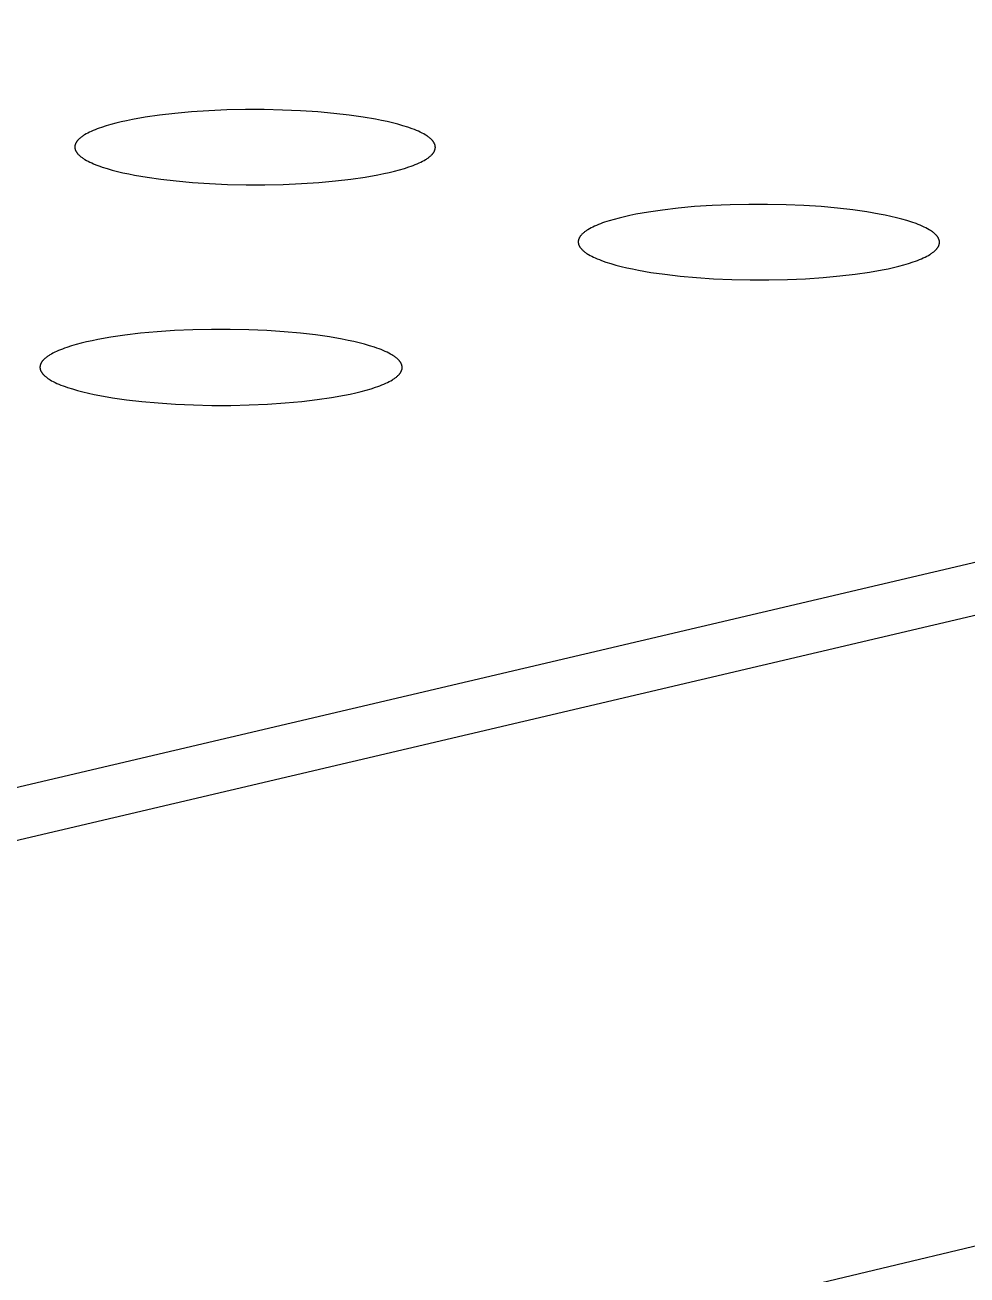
# Model space of a CAD drawing. Header units: millimetres. Extents: x 0 to 4030, y -54 to 2762.
# Drawn here: x 1191.45 to 1205.69, y 949.79 to 968.69 of the extents above; entities that cross this region are included whole.
import ezdxf

# ---------------------------------------------------------------- set-up
doc = ezdxf.new("R2010")
doc.units = ezdxf.units.MM
doc.header["$MEASUREMENT"] = 0
doc.layers.add('Utwórz2D linie widoczne', color=7, linetype='Continuous', true_color=0x000000)

msp = doc.modelspace()

# ---------------------------------------------------------------- linework, layer by layer
at = {"layer": 'Utwórz2D linie widoczne'}
for p, q in [((1240.434, 968.688), (1121.737, 940.828)), ((1242.08, 968.285), (1123.44, 940.408)), ((1193.963, 967.374), (1193.713, 967.352)), ((1194.227, 967.392), (1193.963, 967.374)), ((1194.501, 967.404), (1194.227, 967.392)), ((1194.781, 967.41), (1194.501, 967.404)), ((1195.063, 967.41), (1194.781, 967.41)), ((1195.342, 967.403), (1195.063, 967.41)), ((1195.613, 967.392), (1195.342, 967.403)), ((1195.873, 967.374), (1195.613, 967.392)), ((1196.119, 967.352), (1195.873, 967.374)), ((1192.745, 967.183), (1192.672, 967.162)), ((1192.821, 967.204), (1192.745, 967.183)), ((1192.9, 967.223), (1192.821, 967.204)), ((1192.983, 967.241), (1192.9, 967.223)), ((1193.072, 967.259), (1192.983, 967.241)), ((1193.265, 967.293), (1193.072, 967.259)), ((1193.48, 967.324), (1193.265, 967.293)), ((1193.713, 967.352), (1193.48, 967.324)), ((1196.348, 967.326), (1196.119, 967.352)), ((1196.558, 967.296), (1196.348, 967.326)), ((1196.747, 967.264), (1196.558, 967.296)), ((1196.836, 967.246), (1196.747, 967.264)), ((1196.922, 967.228), (1196.836, 967.246)), ((1197.005, 967.208), (1196.922, 967.228)), ((1197.085, 967.187), (1197.005, 967.208)), ((1197.162, 967.165), (1197.085, 967.187)), ((1197.235, 967.142), (1197.162, 967.165)), ((1192.281, 966.979), (1192.273, 966.972)), ((1192.289, 966.986), (1192.281, 966.979)), ((1192.298, 966.993), (1192.289, 966.986)), ((1192.308, 967), (1192.298, 966.993)), ((1192.317, 967.007), (1192.308, 967)), ((1192.327, 967.014), (1192.317, 967.007)), ((1192.338, 967.021), (1192.327, 967.014)), ((1192.349, 967.027), (1192.338, 967.021)), ((1192.371, 967.041), (1192.349, 967.027)), ((1192.396, 967.054), (1192.371, 967.041)), ((1192.421, 967.067), (1192.396, 967.054)), ((1192.449, 967.08), (1192.421, 967.067)), ((1192.477, 967.092), (1192.449, 967.08)), ((1192.506, 967.104), (1192.477, 967.092)), ((1192.537, 967.116), (1192.506, 967.104)), ((1192.569, 967.128), (1192.537, 967.116)), ((1192.602, 967.14), (1192.569, 967.128)), ((1192.672, 967.162), (1192.602, 967.14)), ((1197.302, 967.118), (1197.235, 967.142)), ((1197.335, 967.106), (1197.302, 967.118)), ((1197.365, 967.093), (1197.335, 967.106)), ((1197.395, 967.081), (1197.365, 967.093)), ((1197.423, 967.068), (1197.395, 967.081)), ((1197.45, 967.055), (1197.423, 967.068)), ((1197.475, 967.041), (1197.45, 967.055)), ((1197.498, 967.028), (1197.475, 967.041)), ((1197.51, 967.021), (1197.498, 967.028)), ((1197.521, 967.014), (1197.51, 967.021)), ((1197.531, 967.007), (1197.521, 967.014)), ((1197.541, 967), (1197.531, 967.007)), ((1197.551, 966.993), (1197.541, 967)), ((1197.56, 966.986), (1197.551, 966.993)), ((1197.569, 966.979), (1197.56, 966.986)), ((1197.577, 966.972), (1197.569, 966.979)), ((1192.202, 966.857), (1192.201, 966.853)), ((1192.201, 966.853), (1192.201, 966.849)), ((1192.201, 966.849), (1192.201, 966.846)), ((1192.201, 966.846), (1192.201, 966.842)), ((1192.201, 966.842), (1192.201, 966.838)), ((1192.201, 966.838), (1192.201, 966.835)), ((1192.201, 966.835), (1192.201, 966.831)), ((1192.201, 966.831), (1192.202, 966.827)), ((1192.203, 966.864), (1192.202, 966.86)), ((1192.202, 966.86), (1192.202, 966.857)), ((1192.202, 966.827), (1192.202, 966.824)), ((1192.202, 966.824), (1192.203, 966.82)), ((1192.204, 966.871), (1192.203, 966.868)), ((1192.203, 966.868), (1192.203, 966.864)), ((1192.203, 966.82), (1192.204, 966.816)), ((1192.205, 966.875), (1192.204, 966.871)), ((1192.204, 966.816), (1192.204, 966.813)), ((1192.204, 966.813), (1192.205, 966.809)), ((1192.206, 966.879), (1192.205, 966.875)), ((1192.205, 966.809), (1192.207, 966.805)), ((1192.207, 966.882), (1192.206, 966.879)), ((1192.209, 966.886), (1192.207, 966.882)), ((1192.207, 966.805), (1192.208, 966.802)), ((1192.208, 966.802), (1192.209, 966.798)), ((1192.21, 966.89), (1192.209, 966.886)), ((1192.209, 966.798), (1192.21, 966.794)), ((1192.212, 966.893), (1192.21, 966.89)), ((1192.21, 966.794), (1192.212, 966.791)), ((1192.213, 966.897), (1192.212, 966.893)), ((1192.212, 966.791), (1192.214, 966.787)), ((1192.215, 966.901), (1192.213, 966.897)), ((1192.214, 966.787), (1192.215, 966.783)), ((1192.217, 966.904), (1192.215, 966.901)), ((1192.219, 966.908), (1192.217, 966.904)), ((1192.221, 966.912), (1192.219, 966.908)), ((1192.223, 966.915), (1192.221, 966.912)), ((1192.225, 966.919), (1192.223, 966.915)), ((1192.228, 966.922), (1192.225, 966.919)), ((1192.23, 966.926), (1192.228, 966.922)), ((1192.233, 966.93), (1192.23, 966.926)), ((1192.236, 966.933), (1192.233, 966.93)), ((1192.238, 966.937), (1192.236, 966.933)), ((1192.241, 966.94), (1192.238, 966.937)), ((1192.244, 966.944), (1192.241, 966.94)), ((1192.248, 966.948), (1192.244, 966.944)), ((1192.251, 966.951), (1192.248, 966.948)), ((1192.258, 966.958), (1192.251, 966.951)), ((1192.265, 966.965), (1192.258, 966.958)), ((1192.273, 966.972), (1192.265, 966.965)), ((1197.585, 966.965), (1197.577, 966.972)), ((1197.592, 966.958), (1197.585, 966.965)), ((1197.599, 966.95), (1197.592, 966.958)), ((1197.606, 966.943), (1197.599, 966.95)), ((1197.609, 966.939), (1197.606, 966.943)), ((1197.612, 966.936), (1197.609, 966.939)), ((1197.615, 966.932), (1197.612, 966.936)), ((1197.618, 966.929), (1197.615, 966.932)), ((1197.621, 966.925), (1197.618, 966.929)), ((1197.623, 966.921), (1197.621, 966.925)), ((1197.626, 966.918), (1197.623, 966.921)), ((1197.628, 966.914), (1197.626, 966.918)), ((1197.63, 966.91), (1197.628, 966.914)), ((1197.632, 966.907), (1197.63, 966.91)), ((1197.635, 966.903), (1197.632, 966.907)), ((1197.636, 966.899), (1197.635, 966.903)), ((1197.638, 966.896), (1197.636, 966.899)), ((1197.64, 966.892), (1197.638, 966.896)), ((1197.642, 966.888), (1197.64, 966.892)), ((1197.64, 966.786), (1197.641, 966.789)), ((1197.641, 966.789), (1197.643, 966.793)), ((1197.643, 966.885), (1197.642, 966.888)), ((1197.644, 966.881), (1197.643, 966.885)), ((1197.643, 966.793), (1197.644, 966.796)), ((1197.646, 966.877), (1197.644, 966.881)), ((1197.644, 966.796), (1197.645, 966.8)), ((1197.645, 966.8), (1197.646, 966.804)), ((1197.647, 966.874), (1197.646, 966.877)), ((1197.646, 966.804), (1197.647, 966.807)), ((1197.648, 966.87), (1197.647, 966.874)), ((1197.647, 966.807), (1197.648, 966.811)), ((1197.649, 966.866), (1197.648, 966.87)), ((1197.648, 966.811), (1197.649, 966.815)), ((1197.649, 966.863), (1197.649, 966.866)), ((1197.65, 966.859), (1197.649, 966.863)), ((1197.649, 966.815), (1197.65, 966.819)), ((1197.651, 966.855), (1197.65, 966.859)), ((1197.65, 966.822), (1197.651, 966.826)), ((1197.65, 966.819), (1197.65, 966.822)), ((1197.651, 966.852), (1197.651, 966.855)), ((1197.651, 966.848), (1197.651, 966.852)), ((1197.652, 966.844), (1197.651, 966.848)), ((1197.651, 966.83), (1197.652, 966.833)), ((1197.651, 966.826), (1197.651, 966.83)), ((1197.652, 966.841), (1197.652, 966.844)), ((1197.652, 966.837), (1197.652, 966.841)), ((1197.652, 966.833), (1197.652, 966.837)), ((1192.215, 966.783), (1192.217, 966.78)), ((1192.217, 966.78), (1192.219, 966.776)), ((1192.219, 966.776), (1192.221, 966.772)), ((1192.221, 966.772), (1192.224, 966.769)), ((1192.224, 966.769), (1192.226, 966.765)), ((1192.226, 966.765), (1192.229, 966.761)), ((1192.229, 966.761), (1192.231, 966.758)), ((1192.231, 966.758), (1192.234, 966.754)), ((1192.234, 966.754), (1192.237, 966.75)), ((1192.237, 966.75), (1192.239, 966.747)), ((1192.239, 966.747), (1192.242, 966.743)), ((1192.242, 966.743), (1192.246, 966.739)), ((1192.246, 966.739), (1192.252, 966.732)), ((1192.252, 966.732), (1192.259, 966.725)), ((1192.259, 966.725), (1192.267, 966.718)), ((1192.267, 966.718), (1192.274, 966.711)), ((1192.274, 966.711), (1192.283, 966.704)), ((1192.283, 966.704), (1192.292, 966.697)), ((1192.292, 966.697), (1192.301, 966.69)), ((1192.301, 966.69), (1192.31, 966.683)), ((1192.31, 966.683), (1192.32, 966.676)), ((1192.32, 966.676), (1192.331, 966.669)), ((1192.331, 966.669), (1192.341, 966.662)), ((1192.341, 966.662), (1192.353, 966.655)), ((1192.353, 966.655), (1192.376, 966.641)), ((1192.376, 966.641), (1192.401, 966.628)), ((1192.401, 966.628), (1192.428, 966.615)), ((1192.428, 966.615), (1192.456, 966.602)), ((1192.456, 966.602), (1192.485, 966.589)), ((1197.377, 966.59), (1197.405, 966.603)), ((1197.405, 966.603), (1197.432, 966.616)), ((1197.432, 966.616), (1197.458, 966.629)), ((1197.458, 966.629), (1197.482, 966.642)), ((1197.482, 966.642), (1197.505, 966.655)), ((1197.505, 966.655), (1197.516, 966.662)), ((1197.516, 966.662), (1197.526, 966.669)), ((1197.526, 966.669), (1197.536, 966.675)), ((1197.536, 966.675), (1197.546, 966.682)), ((1197.546, 966.682), (1197.555, 966.689)), ((1197.555, 966.689), (1197.564, 966.696)), ((1197.564, 966.696), (1197.573, 966.703)), ((1197.573, 966.703), (1197.581, 966.71)), ((1197.581, 966.71), (1197.588, 966.717)), ((1197.588, 966.717), (1197.595, 966.724)), ((1197.595, 966.724), (1197.602, 966.731)), ((1197.602, 966.731), (1197.606, 966.735)), ((1197.606, 966.735), (1197.609, 966.739)), ((1197.609, 966.739), (1197.612, 966.742)), ((1197.612, 966.742), (1197.615, 966.746)), ((1197.615, 966.746), (1197.617, 966.749)), ((1197.617, 966.749), (1197.62, 966.753)), ((1197.62, 966.753), (1197.623, 966.756)), ((1197.623, 966.756), (1197.625, 966.76)), ((1197.625, 966.76), (1197.628, 966.764)), ((1197.628, 966.764), (1197.63, 966.767)), ((1197.63, 966.767), (1197.632, 966.771)), ((1197.632, 966.771), (1197.634, 966.775)), ((1197.634, 966.775), (1197.636, 966.778)), ((1197.636, 966.778), (1197.638, 966.782)), ((1197.638, 966.782), (1197.64, 966.786)), ((1192.485, 966.589), (1192.516, 966.576)), ((1192.516, 966.576), (1192.548, 966.564)), ((1192.548, 966.564), (1192.581, 966.552)), ((1192.581, 966.552), (1192.616, 966.54)), ((1192.616, 966.54), (1192.688, 966.517)), ((1192.688, 966.517), (1192.765, 966.495)), ((1192.765, 966.495), (1192.845, 966.474)), ((1192.845, 966.474), (1192.928, 966.455)), ((1192.928, 966.455), (1193.015, 966.436)), ((1193.015, 966.436), (1193.103, 966.419)), ((1193.103, 966.419), (1193.293, 966.386)), ((1196.589, 966.389), (1196.782, 966.423)), ((1196.782, 966.423), (1196.871, 966.441)), ((1196.871, 966.441), (1196.954, 966.459)), ((1196.954, 966.459), (1197.034, 966.478)), ((1197.034, 966.478), (1197.11, 966.499)), ((1197.11, 966.499), (1197.183, 966.52)), ((1197.183, 966.52), (1197.252, 966.543)), ((1197.252, 966.543), (1197.285, 966.554)), ((1197.285, 966.554), (1197.317, 966.566)), ((1197.317, 966.566), (1197.348, 966.578)), ((1197.348, 966.578), (1197.377, 966.59)), ((1193.293, 966.386), (1193.503, 966.356)), ((1193.503, 966.356), (1193.732, 966.33)), ((1193.732, 966.33), (1193.978, 966.308)), ((1193.978, 966.308), (1194.238, 966.29)), ((1194.238, 966.29), (1194.51, 966.278)), ((1194.51, 966.278), (1194.789, 966.272)), ((1194.789, 966.272), (1195.071, 966.272)), ((1195.071, 966.272), (1195.352, 966.278)), ((1195.352, 966.278), (1195.626, 966.29)), ((1195.626, 966.29), (1195.891, 966.308)), ((1195.891, 966.308), (1196.141, 966.33)), ((1196.141, 966.33), (1196.375, 966.358)), ((1196.375, 966.358), (1196.589, 966.389)), ((1200.874, 965.86), (1200.681, 965.826)), ((1201.088, 965.891), (1200.874, 965.86)), ((1201.322, 965.919), (1201.088, 965.891)), ((1201.572, 965.942), (1201.322, 965.919)), ((1201.836, 965.959), (1201.572, 965.942)), ((1202.111, 965.971), (1201.836, 965.959)), ((1202.392, 965.977), (1202.111, 965.971)), ((1202.674, 965.977), (1202.392, 965.977)), ((1202.953, 965.971), (1202.674, 965.977)), ((1203.225, 965.959), (1202.953, 965.971)), ((1203.486, 965.942), (1203.225, 965.959)), ((1203.733, 965.919), (1203.486, 965.942)), ((1203.962, 965.893), (1203.733, 965.919)), ((1204.173, 965.863), (1203.962, 965.893)), ((1204.363, 965.83), (1204.173, 965.863)), ((1200.086, 965.658), (1200.058, 965.646)), ((1200.116, 965.671), (1200.086, 965.658)), ((1200.146, 965.683), (1200.116, 965.671)), ((1200.178, 965.695), (1200.146, 965.683)), ((1200.211, 965.706), (1200.178, 965.695)), ((1200.28, 965.729), (1200.211, 965.706)), ((1200.353, 965.75), (1200.28, 965.729)), ((1200.43, 965.77), (1200.353, 965.75)), ((1200.509, 965.79), (1200.43, 965.77)), ((1200.592, 965.808), (1200.509, 965.79)), ((1200.681, 965.826), (1200.592, 965.808)), ((1204.452, 965.813), (1204.363, 965.83)), ((1204.538, 965.794), (1204.452, 965.813)), ((1204.622, 965.775), (1204.538, 965.794)), ((1204.703, 965.754), (1204.622, 965.775)), ((1204.78, 965.732), (1204.703, 965.754)), ((1204.853, 965.709), (1204.78, 965.732)), ((1204.921, 965.685), (1204.853, 965.709)), ((1204.953, 965.672), (1204.921, 965.685)), ((1204.984, 965.66), (1204.953, 965.672)), ((1205.014, 965.647), (1204.984, 965.66)), ((1199.826, 965.466), (1199.824, 965.463)), ((1199.827, 965.47), (1199.826, 965.466)), ((1199.829, 965.474), (1199.827, 965.47)), ((1199.831, 965.477), (1199.829, 965.474)), ((1199.834, 965.481), (1199.831, 965.477)), ((1199.836, 965.484), (1199.834, 965.481)), ((1199.838, 965.488), (1199.836, 965.484)), ((1199.841, 965.492), (1199.838, 965.488)), ((1199.843, 965.495), (1199.841, 965.492)), ((1199.846, 965.499), (1199.843, 965.495)), ((1199.849, 965.503), (1199.846, 965.499)), ((1199.852, 965.506), (1199.849, 965.503)), ((1199.855, 965.51), (1199.852, 965.506)), ((1199.858, 965.513), (1199.855, 965.51)), ((1199.861, 965.517), (1199.858, 965.513)), ((1199.868, 965.524), (1199.861, 965.517)), ((1199.875, 965.531), (1199.868, 965.524)), ((1199.883, 965.538), (1199.875, 965.531)), ((1199.891, 965.545), (1199.883, 965.538)), ((1199.899, 965.552), (1199.891, 965.545)), ((1199.908, 965.559), (1199.899, 965.552)), ((1199.917, 965.566), (1199.908, 965.559)), ((1199.927, 965.573), (1199.917, 965.566)), ((1199.937, 965.58), (1199.927, 965.573)), ((1199.947, 965.587), (1199.937, 965.58)), ((1199.958, 965.593), (1199.947, 965.587)), ((1199.981, 965.607), (1199.958, 965.593)), ((1200.005, 965.62), (1199.981, 965.607)), ((1200.031, 965.633), (1200.005, 965.62)), ((1200.058, 965.646), (1200.031, 965.633)), ((1205.042, 965.634), (1205.014, 965.647)), ((1205.069, 965.621), (1205.042, 965.634)), ((1205.094, 965.607), (1205.069, 965.621)), ((1205.118, 965.594), (1205.094, 965.607)), ((1205.13, 965.587), (1205.118, 965.594)), ((1205.14, 965.58), (1205.13, 965.587)), ((1205.151, 965.573), (1205.14, 965.58)), ((1205.161, 965.566), (1205.151, 965.573)), ((1205.171, 965.559), (1205.161, 965.566)), ((1205.18, 965.552), (1205.171, 965.559)), ((1205.189, 965.545), (1205.18, 965.552)), ((1205.197, 965.538), (1205.189, 965.545)), ((1205.205, 965.53), (1205.197, 965.538)), ((1205.213, 965.523), (1205.205, 965.53)), ((1205.22, 965.516), (1205.213, 965.523)), ((1205.227, 965.509), (1205.22, 965.516)), ((1205.23, 965.505), (1205.227, 965.509)), ((1205.233, 965.501), (1205.23, 965.505)), ((1205.236, 965.498), (1205.233, 965.501)), ((1205.239, 965.494), (1205.236, 965.498)), ((1205.242, 965.491), (1205.239, 965.494)), ((1205.244, 965.487), (1205.242, 965.491)), ((1205.247, 965.483), (1205.244, 965.487)), ((1205.249, 965.48), (1205.247, 965.483)), ((1205.252, 965.476), (1205.249, 965.48)), ((1205.254, 965.472), (1205.252, 965.476)), ((1205.256, 965.469), (1205.254, 965.472)), ((1205.258, 965.465), (1205.256, 965.469)), ((1205.26, 965.461), (1205.258, 965.465)), ((1199.813, 965.422), (1199.812, 965.418)), ((1199.812, 965.418), (1199.812, 965.415)), ((1199.812, 965.415), (1199.812, 965.411)), ((1199.812, 965.411), (1199.812, 965.407)), ((1199.812, 965.407), (1199.812, 965.404)), ((1199.812, 965.404), (1199.812, 965.4)), ((1199.812, 965.4), (1199.813, 965.396)), ((1199.814, 965.429), (1199.813, 965.426)), ((1199.813, 965.426), (1199.813, 965.422)), ((1199.813, 965.396), (1199.813, 965.392)), ((1199.813, 965.392), (1199.814, 965.389)), ((1199.815, 965.437), (1199.814, 965.433)), ((1199.814, 965.433), (1199.814, 965.429)), ((1199.814, 965.389), (1199.814, 965.385)), ((1199.814, 965.385), (1199.815, 965.381)), ((1199.816, 965.441), (1199.815, 965.437)), ((1199.815, 965.381), (1199.816, 965.378)), ((1199.817, 965.444), (1199.816, 965.441)), ((1199.816, 965.378), (1199.817, 965.374)), ((1199.818, 965.448), (1199.817, 965.444)), ((1199.817, 965.374), (1199.818, 965.37)), ((1199.819, 965.452), (1199.818, 965.448)), ((1199.818, 965.37), (1199.819, 965.367)), ((1199.821, 965.455), (1199.819, 965.452)), ((1199.819, 965.367), (1199.821, 965.363)), ((1199.822, 965.459), (1199.821, 965.455)), ((1199.821, 965.363), (1199.822, 965.359)), ((1199.824, 965.463), (1199.822, 965.459)), ((1199.822, 965.359), (1199.824, 965.356)), ((1199.824, 965.356), (1199.826, 965.352)), ((1199.826, 965.352), (1199.827, 965.348)), ((1199.827, 965.348), (1199.829, 965.345)), ((1199.829, 965.345), (1199.831, 965.341)), ((1199.831, 965.341), (1199.833, 965.337)), ((1199.833, 965.337), (1199.836, 965.333)), ((1199.836, 965.333), (1199.838, 965.33)), ((1199.838, 965.33), (1199.841, 965.326)), ((1199.841, 965.326), (1199.843, 965.323)), ((1199.843, 965.323), (1199.846, 965.319)), ((1199.846, 965.319), (1199.849, 965.315)), ((1199.849, 965.315), (1199.852, 965.312)), ((1199.852, 965.312), (1199.855, 965.308)), ((1199.855, 965.308), (1199.858, 965.304)), ((1199.858, 965.304), (1199.865, 965.297)), ((1199.865, 965.297), (1199.872, 965.29)), ((1199.872, 965.29), (1199.879, 965.283)), ((1199.879, 965.283), (1199.887, 965.276)), ((1199.887, 965.276), (1199.896, 965.268)), ((1205.196, 965.268), (1205.204, 965.275)), ((1205.204, 965.275), (1205.211, 965.282)), ((1205.211, 965.282), (1205.219, 965.289)), ((1205.219, 965.289), (1205.225, 965.296)), ((1205.225, 965.296), (1205.229, 965.3)), ((1205.229, 965.3), (1205.232, 965.303)), ((1205.232, 965.303), (1205.235, 965.307)), ((1205.235, 965.307), (1205.238, 965.311)), ((1205.238, 965.311), (1205.24, 965.314)), ((1205.24, 965.314), (1205.243, 965.318)), ((1205.243, 965.318), (1205.246, 965.321)), ((1205.246, 965.321), (1205.248, 965.325)), ((1205.248, 965.325), (1205.25, 965.329)), ((1205.25, 965.329), (1205.253, 965.332)), ((1205.253, 965.332), (1205.255, 965.336)), ((1205.255, 965.336), (1205.257, 965.34)), ((1205.257, 965.34), (1205.259, 965.343)), ((1205.259, 965.343), (1205.26, 965.347)), ((1205.261, 965.458), (1205.26, 965.461)), ((1205.26, 965.347), (1205.262, 965.351)), ((1205.263, 965.454), (1205.261, 965.458)), ((1205.262, 965.351), (1205.264, 965.354)), ((1205.264, 965.45), (1205.263, 965.454)), ((1205.266, 965.446), (1205.264, 965.45)), ((1205.264, 965.354), (1205.265, 965.358)), ((1205.265, 965.358), (1205.266, 965.362)), ((1205.267, 965.443), (1205.266, 965.446)), ((1205.266, 965.362), (1205.268, 965.365)), ((1205.268, 965.439), (1205.267, 965.443)), ((1205.269, 965.435), (1205.268, 965.439)), ((1205.268, 965.365), (1205.269, 965.369)), ((1205.27, 965.432), (1205.269, 965.435)), ((1205.269, 965.369), (1205.27, 965.373)), ((1205.271, 965.428), (1205.27, 965.432)), ((1205.27, 965.373), (1205.271, 965.376)), ((1205.272, 965.424), (1205.271, 965.428)), ((1205.271, 965.38), (1205.272, 965.384)), ((1205.271, 965.376), (1205.271, 965.38)), ((1205.272, 965.421), (1205.272, 965.424)), ((1205.273, 965.417), (1205.272, 965.421)), ((1205.272, 965.384), (1205.273, 965.387)), ((1205.273, 965.413), (1205.273, 965.417)), ((1205.274, 965.41), (1205.273, 965.413)), ((1205.273, 965.395), (1205.274, 965.398)), ((1205.273, 965.391), (1205.273, 965.395)), ((1205.273, 965.387), (1205.273, 965.391)), ((1205.274, 965.406), (1205.274, 965.41)), ((1205.274, 965.402), (1205.274, 965.406)), ((1205.274, 965.398), (1205.274, 965.402)), ((1199.896, 965.268), (1199.904, 965.261)), ((1199.904, 965.261), (1199.914, 965.254)), ((1199.914, 965.254), (1199.923, 965.247)), ((1199.923, 965.247), (1199.933, 965.24)), ((1199.933, 965.24), (1199.944, 965.233)), ((1199.944, 965.233), (1199.955, 965.226)), ((1199.955, 965.226), (1199.966, 965.219)), ((1199.966, 965.219), (1199.99, 965.206)), ((1199.99, 965.206), (1200.015, 965.192)), ((1200.015, 965.192), (1200.042, 965.179)), ((1200.042, 965.179), (1200.07, 965.166)), ((1200.07, 965.166), (1200.1, 965.153)), ((1200.1, 965.153), (1200.131, 965.141)), ((1200.131, 965.141), (1200.163, 965.128)), ((1200.163, 965.128), (1200.231, 965.104)), ((1200.231, 965.104), (1200.304, 965.081)), ((1204.807, 965.084), (1204.876, 965.107)), ((1204.876, 965.107), (1204.909, 965.118)), ((1204.909, 965.118), (1204.941, 965.13)), ((1204.941, 965.13), (1204.972, 965.142)), ((1204.972, 965.142), (1205.001, 965.155)), ((1205.001, 965.155), (1205.029, 965.167)), ((1205.029, 965.167), (1205.056, 965.18)), ((1205.056, 965.18), (1205.082, 965.193)), ((1205.082, 965.193), (1205.106, 965.206)), ((1205.106, 965.206), (1205.129, 965.22)), ((1205.129, 965.22), (1205.139, 965.226)), ((1205.139, 965.226), (1205.15, 965.233)), ((1205.15, 965.233), (1205.16, 965.24)), ((1205.16, 965.24), (1205.169, 965.247)), ((1205.169, 965.247), (1205.179, 965.254)), ((1205.179, 965.254), (1205.187, 965.261)), ((1205.187, 965.261), (1205.196, 965.268)), ((1200.304, 965.081), (1200.381, 965.059)), ((1200.381, 965.059), (1200.461, 965.038)), ((1200.461, 965.038), (1200.545, 965.018)), ((1200.545, 965.018), (1200.632, 965)), ((1200.632, 965), (1200.721, 964.982)), ((1200.721, 964.982), (1200.911, 964.949)), ((1200.911, 964.949), (1201.122, 964.919)), ((1201.122, 964.919), (1201.351, 964.893)), ((1203.766, 964.894), (1203.999, 964.921)), ((1203.999, 964.921), (1204.214, 964.952)), ((1204.214, 964.952), (1204.407, 964.986)), ((1204.407, 964.986), (1204.496, 965.004)), ((1204.496, 965.004), (1204.579, 965.023)), ((1204.579, 965.023), (1204.658, 965.042)), ((1204.658, 965.042), (1204.734, 965.063)), ((1204.734, 965.063), (1204.807, 965.084)), ((1201.351, 964.893), (1201.598, 964.871)), ((1201.598, 964.871), (1201.859, 964.853)), ((1201.859, 964.853), (1202.132, 964.841)), ((1202.132, 964.841), (1202.412, 964.835)), ((1202.412, 964.835), (1202.694, 964.835)), ((1202.694, 964.835), (1202.975, 964.841)), ((1202.975, 964.841), (1203.25, 964.853)), ((1203.25, 964.853), (1203.515, 964.871)), ((1203.515, 964.871), (1203.766, 964.894)), ((1264.325, 964.153), (1145.843, 935.952)), ((1192.744, 963.969), (1192.55, 963.935)), ((1192.959, 964), (1192.744, 963.969)), ((1193.194, 964.028), (1192.959, 964)), ((1193.445, 964.05), (1193.194, 964.028)), ((1193.71, 964.068), (1193.445, 964.05)), ((1193.986, 964.08), (1193.71, 964.068)), ((1194.267, 964.086), (1193.986, 964.08)), ((1194.55, 964.086), (1194.267, 964.086)), ((1194.83, 964.08), (1194.55, 964.086)), ((1195.102, 964.068), (1194.83, 964.08)), ((1195.364, 964.051), (1195.102, 964.068)), ((1195.611, 964.028), (1195.364, 964.051)), ((1195.841, 964.002), (1195.611, 964.028)), ((1196.051, 963.972), (1195.841, 964.002)), ((1196.242, 963.939), (1196.051, 963.972)), ((1191.952, 963.766), (1191.923, 963.753)), ((1191.982, 963.778), (1191.952, 963.766)), ((1192.013, 963.79), (1191.982, 963.778)), ((1192.045, 963.802), (1192.013, 963.79)), ((1192.078, 963.814), (1192.045, 963.802)), ((1192.148, 963.837), (1192.078, 963.814)), ((1192.221, 963.858), (1192.148, 963.837)), ((1192.298, 963.879), (1192.221, 963.858)), ((1192.377, 963.898), (1192.298, 963.879)), ((1192.461, 963.916), (1192.377, 963.898)), ((1192.55, 963.935), (1192.461, 963.916)), ((1196.331, 963.921), (1196.242, 963.939)), ((1196.417, 963.903), (1196.331, 963.921)), ((1196.501, 963.883), (1196.417, 963.903)), ((1196.582, 963.862), (1196.501, 963.883)), ((1196.658, 963.84), (1196.582, 963.862)), ((1196.731, 963.816), (1196.658, 963.84)), ((1196.766, 963.805), (1196.731, 963.816)), ((1196.8, 963.792), (1196.766, 963.805)), ((1196.832, 963.78), (1196.8, 963.792)), ((1196.863, 963.767), (1196.832, 963.78)), ((1196.892, 963.754), (1196.863, 963.767)), ((1191.691, 963.576), (1191.689, 963.573)), ((1191.692, 963.58), (1191.691, 963.576)), ((1191.695, 963.584), (1191.692, 963.58)), ((1191.697, 963.587), (1191.695, 963.584)), ((1191.699, 963.591), (1191.697, 963.587)), ((1191.701, 963.595), (1191.699, 963.591)), ((1191.704, 963.598), (1191.701, 963.595)), ((1191.707, 963.602), (1191.704, 963.598)), ((1191.709, 963.606), (1191.707, 963.602)), ((1191.712, 963.609), (1191.709, 963.606)), ((1191.715, 963.613), (1191.712, 963.609)), ((1191.718, 963.616), (1191.715, 963.613)), ((1191.721, 963.62), (1191.718, 963.616)), ((1191.725, 963.624), (1191.721, 963.62)), ((1191.732, 963.631), (1191.725, 963.624)), ((1191.739, 963.638), (1191.732, 963.631)), ((1191.747, 963.645), (1191.739, 963.638)), ((1191.755, 963.652), (1191.747, 963.645)), ((1191.763, 963.659), (1191.755, 963.652)), ((1191.772, 963.666), (1191.763, 963.659)), ((1191.782, 963.673), (1191.772, 963.666)), ((1191.791, 963.68), (1191.782, 963.673)), ((1191.802, 963.687), (1191.791, 963.68)), ((1191.812, 963.694), (1191.802, 963.687)), ((1191.823, 963.701), (1191.812, 963.694)), ((1191.846, 963.714), (1191.823, 963.701)), ((1191.87, 963.727), (1191.846, 963.714)), ((1191.896, 963.74), (1191.87, 963.727)), ((1191.923, 963.753), (1191.896, 963.74)), ((1196.921, 963.741), (1196.892, 963.754)), ((1196.947, 963.728), (1196.921, 963.741)), ((1196.973, 963.714), (1196.947, 963.728)), ((1196.996, 963.701), (1196.973, 963.714)), ((1197.008, 963.694), (1196.996, 963.701)), ((1197.019, 963.687), (1197.008, 963.694)), ((1197.029, 963.68), (1197.019, 963.687)), ((1197.039, 963.673), (1197.029, 963.68)), ((1197.049, 963.666), (1197.039, 963.673)), ((1197.058, 963.659), (1197.049, 963.666)), ((1197.067, 963.652), (1197.058, 963.659)), ((1197.075, 963.644), (1197.067, 963.652)), ((1197.083, 963.637), (1197.075, 963.644)), ((1197.091, 963.63), (1197.083, 963.637)), ((1197.098, 963.623), (1197.091, 963.63)), ((1197.104, 963.615), (1197.098, 963.623)), ((1197.107, 963.612), (1197.104, 963.615)), ((1197.111, 963.608), (1197.107, 963.612)), ((1197.113, 963.605), (1197.111, 963.608)), ((1197.116, 963.601), (1197.113, 963.605)), ((1197.119, 963.597), (1197.116, 963.601)), ((1197.122, 963.594), (1197.119, 963.597)), ((1197.124, 963.59), (1197.122, 963.594)), ((1197.126, 963.586), (1197.124, 963.59)), ((1197.129, 963.582), (1197.126, 963.586)), ((1197.131, 963.579), (1197.129, 963.582)), ((1197.133, 963.575), (1197.131, 963.579)), ((1197.135, 963.571), (1197.133, 963.575)), ((1191.675, 963.525), (1191.674, 963.521)), ((1191.674, 963.521), (1191.674, 963.517)), ((1191.674, 963.517), (1191.674, 963.513)), ((1191.674, 963.513), (1191.674, 963.51)), ((1191.674, 963.51), (1191.674, 963.506)), ((1191.674, 963.506), (1191.675, 963.502)), ((1191.676, 963.532), (1191.675, 963.528)), ((1191.675, 963.528), (1191.675, 963.525)), ((1191.675, 963.502), (1191.675, 963.499)), ((1191.675, 963.499), (1191.676, 963.495)), ((1191.677, 963.539), (1191.676, 963.536)), ((1191.676, 963.536), (1191.676, 963.532)), ((1191.676, 963.495), (1191.676, 963.491)), ((1191.676, 963.491), (1191.677, 963.487)), ((1191.678, 963.543), (1191.677, 963.539)), ((1191.677, 963.487), (1191.678, 963.484)), ((1191.679, 963.547), (1191.678, 963.543)), ((1191.678, 963.484), (1191.679, 963.48)), ((1191.68, 963.551), (1191.679, 963.547)), ((1191.679, 963.48), (1191.68, 963.476)), ((1191.681, 963.554), (1191.68, 963.551)), ((1191.68, 963.476), (1191.681, 963.473)), ((1191.682, 963.558), (1191.681, 963.554)), ((1191.681, 963.473), (1191.683, 963.469)), ((1191.684, 963.562), (1191.682, 963.558)), ((1191.683, 963.469), (1191.684, 963.465)), ((1191.685, 963.565), (1191.684, 963.562)), ((1191.684, 963.465), (1191.686, 963.461)), ((1191.687, 963.569), (1191.685, 963.565)), ((1191.686, 963.461), (1191.687, 963.458)), ((1191.689, 963.573), (1191.687, 963.569)), ((1191.687, 963.458), (1191.689, 963.454)), ((1191.689, 963.454), (1191.691, 963.45)), ((1191.691, 963.45), (1191.693, 963.447)), ((1191.693, 963.447), (1191.695, 963.443)), ((1191.695, 963.443), (1191.697, 963.439)), ((1191.697, 963.439), (1191.7, 963.436)), ((1191.7, 963.436), (1191.702, 963.432)), ((1191.702, 963.432), (1191.705, 963.428)), ((1191.705, 963.428), (1191.707, 963.425)), ((1191.707, 963.425), (1191.71, 963.421)), ((1191.71, 963.421), (1191.713, 963.417)), ((1191.713, 963.417), (1191.716, 963.414)), ((1191.716, 963.414), (1191.719, 963.41)), ((1191.719, 963.41), (1191.726, 963.403)), ((1191.726, 963.403), (1191.733, 963.395)), ((1191.733, 963.395), (1191.74, 963.388)), ((1191.74, 963.388), (1191.748, 963.381)), ((1197.079, 963.38), (1197.086, 963.387)), ((1197.086, 963.387), (1197.094, 963.395)), ((1197.094, 963.395), (1197.1, 963.402)), ((1197.1, 963.402), (1197.104, 963.405)), ((1197.104, 963.405), (1197.107, 963.409)), ((1197.107, 963.409), (1197.11, 963.413)), ((1197.11, 963.413), (1197.113, 963.416)), ((1197.113, 963.416), (1197.116, 963.42)), ((1197.116, 963.42), (1197.118, 963.424)), ((1197.118, 963.424), (1197.121, 963.427)), ((1197.121, 963.427), (1197.123, 963.431)), ((1197.123, 963.431), (1197.126, 963.434)), ((1197.126, 963.434), (1197.128, 963.438)), ((1197.128, 963.438), (1197.13, 963.442)), ((1197.13, 963.442), (1197.132, 963.445)), ((1197.132, 963.445), (1197.134, 963.449)), ((1197.134, 963.449), (1197.136, 963.453)), ((1197.137, 963.568), (1197.135, 963.571)), ((1197.136, 963.453), (1197.138, 963.456)), ((1197.138, 963.564), (1197.137, 963.568)), ((1197.14, 963.56), (1197.138, 963.564)), ((1197.138, 963.456), (1197.139, 963.46)), ((1197.139, 963.46), (1197.141, 963.464)), ((1197.141, 963.557), (1197.14, 963.56)), ((1197.143, 963.553), (1197.141, 963.557)), ((1197.141, 963.464), (1197.142, 963.468)), ((1197.142, 963.468), (1197.144, 963.471)), ((1197.144, 963.549), (1197.143, 963.553)), ((1197.145, 963.545), (1197.144, 963.549)), ((1197.144, 963.471), (1197.145, 963.475)), ((1197.146, 963.542), (1197.145, 963.545)), ((1197.145, 963.475), (1197.146, 963.479)), ((1197.147, 963.538), (1197.146, 963.542)), ((1197.146, 963.479), (1197.147, 963.482)), ((1197.148, 963.534), (1197.147, 963.538)), ((1197.147, 963.482), (1197.148, 963.486)), ((1197.148, 963.531), (1197.148, 963.534)), ((1197.149, 963.527), (1197.148, 963.531)), ((1197.148, 963.49), (1197.149, 963.493)), ((1197.148, 963.486), (1197.148, 963.49)), ((1197.149, 963.523), (1197.149, 963.527)), ((1197.15, 963.519), (1197.149, 963.523)), ((1197.149, 963.497), (1197.15, 963.501)), ((1197.149, 963.493), (1197.149, 963.497)), ((1197.15, 963.516), (1197.15, 963.519)), ((1197.15, 963.512), (1197.15, 963.516)), ((1197.15, 963.508), (1197.15, 963.512)), ((1197.15, 963.505), (1197.15, 963.508)), ((1197.15, 963.501), (1197.15, 963.505)), ((1191.748, 963.381), (1191.757, 963.374)), ((1191.757, 963.374), (1191.765, 963.367)), ((1191.765, 963.367), (1191.775, 963.36)), ((1191.775, 963.36), (1191.784, 963.353)), ((1191.784, 963.353), (1191.794, 963.345)), ((1191.794, 963.345), (1191.805, 963.339)), ((1191.805, 963.339), (1191.815, 963.332)), ((1191.815, 963.332), (1191.827, 963.325)), ((1191.827, 963.325), (1191.85, 963.311)), ((1191.85, 963.311), (1191.875, 963.297)), ((1191.875, 963.297), (1191.902, 963.284)), ((1191.902, 963.284), (1191.93, 963.271)), ((1191.93, 963.271), (1191.96, 963.258)), ((1191.96, 963.258), (1191.991, 963.245)), ((1191.991, 963.245), (1192.023, 963.233)), ((1192.023, 963.233), (1192.056, 963.221)), ((1192.056, 963.221), (1192.091, 963.209)), ((1192.091, 963.209), (1192.164, 963.186)), ((1196.679, 963.189), (1196.748, 963.211)), ((1196.748, 963.211), (1196.781, 963.223)), ((1196.781, 963.223), (1196.814, 963.235)), ((1196.814, 963.235), (1196.844, 963.247)), ((1196.844, 963.247), (1196.874, 963.259)), ((1196.874, 963.259), (1196.903, 963.272)), ((1196.903, 963.272), (1196.93, 963.285)), ((1196.93, 963.285), (1196.955, 963.298)), ((1196.955, 963.298), (1196.98, 963.311)), ((1196.98, 963.311), (1197.003, 963.325)), ((1197.003, 963.325), (1197.014, 963.332)), ((1197.014, 963.332), (1197.024, 963.338)), ((1197.024, 963.338), (1197.034, 963.345)), ((1197.034, 963.345), (1197.044, 963.352)), ((1197.044, 963.352), (1197.053, 963.359)), ((1197.053, 963.359), (1197.062, 963.366)), ((1197.062, 963.366), (1197.071, 963.373)), ((1197.071, 963.373), (1197.079, 963.38)), ((1192.164, 963.186), (1192.241, 963.163)), ((1192.241, 963.163), (1192.321, 963.142)), ((1192.321, 963.142), (1192.405, 963.123)), ((1192.405, 963.123), (1192.492, 963.104)), ((1192.492, 963.104), (1192.581, 963.086)), ((1192.581, 963.086), (1192.771, 963.053)), ((1192.771, 963.053), (1192.982, 963.023)), ((1192.982, 963.023), (1193.212, 962.996)), ((1195.632, 962.997), (1195.867, 963.025)), ((1195.867, 963.025), (1196.082, 963.056)), ((1196.082, 963.056), (1196.277, 963.09)), ((1196.277, 963.09), (1196.366, 963.109)), ((1196.366, 963.109), (1196.449, 963.127)), ((1196.449, 963.127), (1196.529, 963.147)), ((1196.529, 963.147), (1196.606, 963.167)), ((1196.606, 963.167), (1196.679, 963.189)), ((1193.212, 962.996), (1193.459, 962.974)), ((1193.459, 962.974), (1193.721, 962.957)), ((1193.721, 962.957), (1193.994, 962.945)), ((1193.994, 962.945), (1194.274, 962.938)), ((1194.274, 962.938), (1194.558, 962.938)), ((1194.558, 962.938), (1194.839, 962.944)), ((1194.839, 962.944), (1195.115, 962.956)), ((1195.115, 962.956), (1195.381, 962.974)), ((1195.381, 962.974), (1195.632, 962.997))]:
    msp.add_line(p, q, dxfattribs=at)

doc.saveas('drawing.dxf')
